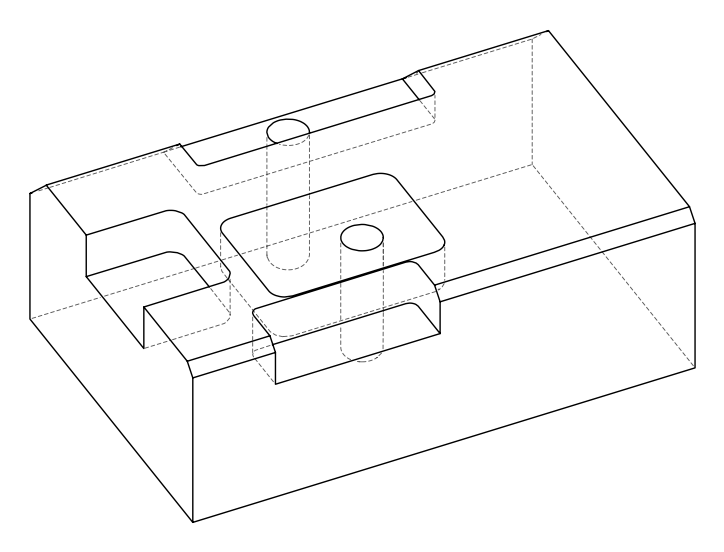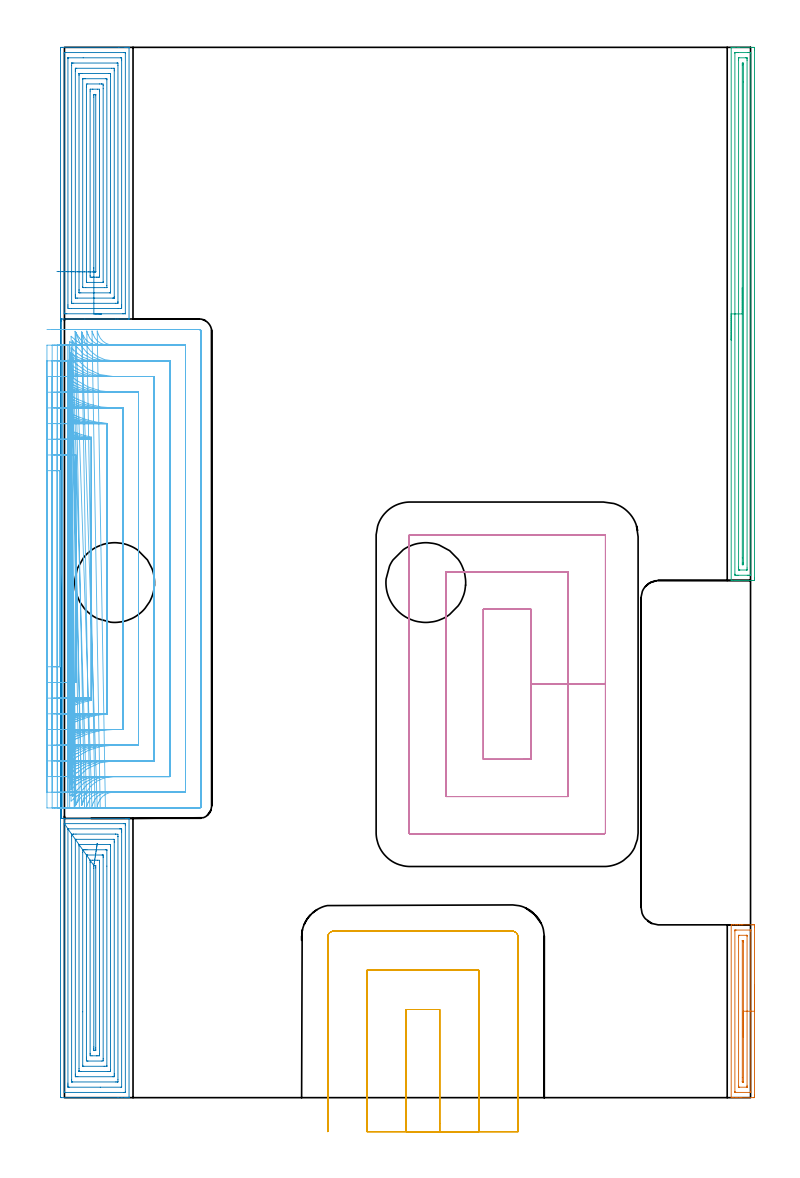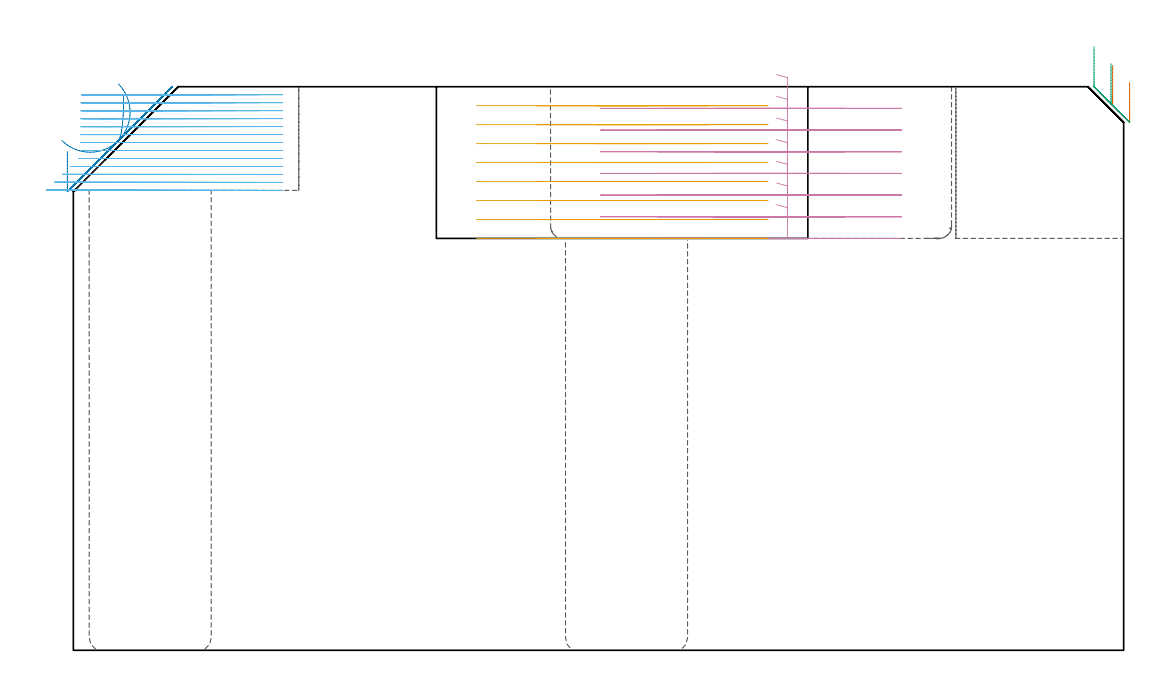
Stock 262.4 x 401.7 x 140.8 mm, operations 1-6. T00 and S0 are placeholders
(PLAN: 9 operations, 5 tool changes, 174.9 min)
(1 AREA_MILL | FG_CHAMFER_SURFACE | UGT0205_001 | 2.28 min | 2831 mm3)
(2 AREA_MILL_1 | FG_CHAMFER_SURFACE_1 | UGT0205_001 | 19.36 min | 111326 mm3)
(3 AREA_MILL_2 | FG_CHAMFER_SURFACE_2 | UGT0205_001 | 6.69 min | 8292 mm3)
(4 MILL_RECTANGULAR_POCKET | POCKET_RECTANGULAR_STRAIGHT | NXT0201_007 | Follow Part, ap 6.25, ae 75% | 12.48 min | 522849 mm3)
(5 MILL_SLOT | SLOT_PARTIAL_RECTANGULAR | UGT0201_094 | Follow Part, ap 5, ae 75% | 11.01 min | 256787 mm3)
(6 MILL_SLOT_1 | SLOT_PARTIAL_RECTANGULAR_1 | NXT0201_009 | Follow Part, ap 2, ae 75% | 77.07 min | 239271 mm3)
(7 MILL_SLOT_2 | SLOT_PARTIAL_RECTANGULAR_2 | NXT0201_011 | Follow Part, ap 3, ae 75% | 36.15 min | 208003 mm3)
(8 MILL_THROUGH_HOLE_FROM_SOLID_MATERIAL | STEP1HOLE | NXT0201_007 | Circular | 5.14 min | 83582 mm3)
(9 MILL_THROUGH_HOLE_FROM_SOLID_MATERIAL_1 | STEP1HOLE_1 | NXT0201_007 | Circular | 4.68 min | 74841 mm3)
(TOOL UGT0205_001 | Chamfer Mill 20 x 3 x 45 deg. | D20 FL50 Z2)
(TOOL NXT0201_007 | ENDMILL 25mm [R216.25-25050GCK54P 1620] | D25 R3 FL54 Z5)
(TOOL UGT0201_094 | End mill 20 mm | D20 FL38 Z4)
(TOOL NXT0201_009 | ENDMILL 8mm [2P460-0800-NA 1630] | D8 FL26 Z6)
(TOOL NXT0201_011 | ENDMILL 12mm [2P460-1200-NA 1630] | D12 FL38 Z6)
(OP 1 AREA_MILL)
G17 G21 G94 G90
T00 M6
G54
G17 G0 G90 X263.9 Y43.05 S1061 M3
G43 Z150.8 H0
Z141.9
G94 G1 Y43.012 Z141.028 F250.
Y42.898 Z140.164
Y42.709 Z139.312
Y42.447 Z138.48
Y42.113 Z137.674
Y41.71 Z136.9
Y41.242 Z136.164
Y40.71 Z135.472
Y40.121 Z134.829
Y39.478 Z134.24
Y38.786 Z133.709
Y38.05 Z133.24
Y37.276 Z132.837
Y36.47 Z132.503
Y35.638 Z132.241
Y34.786 Z132.052
Y33.922 Z131.938
Y33.05 Z131.9
Y0.98
X263.899 Y0.569 Z131.901
X263.894 Y0.096 Z131.903
X263.891 Y0.008 Z131.905
X263.424 Y0. Z132.372
X259.008 Z136.786
X258.372 Z137.425
X258.125 Z137.672
X257.489 Z138.308
X257.242 Z138.554
X256.748 Z139.051
X255.97 Z139.829
X255.476 Z140.323
X255.265 Y0.001 Z140.534
X255.006 Y0.01 Z140.793
X255. Y0.124 Z140.8
Y65.975
X255.006 Y66.09 Z140.792
X255.266 Y66.1 Z140.533
X255.97 Z139.829
X256.748 Z139.051
X257.242 Z138.554
X257.489 Z138.308
X258.125 Z137.672
X258.372 Z137.425
X259.008 Z136.786
X259.447 Z136.347
X263.106 Z132.69
X263.424 Y66.097 Z132.372
X263.891 Y66.092 Z131.906
X263.894 Y66.004 Z131.903
X263.899 Y65.531 Z131.901
X263.9 Y65.051 Z131.9
Y33.05
X262.486 Z133.314
Y2.349
X262.484 Y2.141 Z133.316
X262.481 Y2.037 Z133.319
X262.48 Y2.019 Z133.32
X262.449 Y2.01 Z133.351
X262.351 Y2.006 Z133.449
X262.004 Y2.001 Z133.796
X256.705 Z139.095
X256.517 Y2.005 Z139.283
X256.44 Y2.01 Z139.36
X256.421 Y2.019 Z139.379
X256.418 Y2.052 Z139.382
X256.416 Y2.132 Z139.384
X256.414 Y2.293 Z139.386
Y2.349
Y63.751
X256.416 Y63.959 Z139.384
X256.419 Y64.063 Z139.381
X256.42 Y64.081 Z139.38
X256.451 Y64.09 Z139.349
X256.549 Y64.094 Z139.251
X256.896 Y64.099 Z138.904
X262.195 Z133.605
X262.383 Y64.095 Z133.417
X262.46 Y64.09 Z133.34
X262.479 Y64.081 Z133.321
X262.482 Y64.048 Z133.318
X262.484 Y63.968 Z133.316
X262.486 Y63.807 Z133.314
Y63.751
Y33.05
X261.072 Z134.728
X261.071 Y4.72 Z134.729
X261.07 Y4.129 Z134.73
X261.068 Y4.054 Z134.732
X261.065 Y4.02 Z134.735
X261.063 Y4.01 Z134.737
X261.03 Y4.007 Z134.77
X260.902 Y4.001 Z134.898
X258.125 Y4. Z137.675
X257.997 Y4.002 Z137.803
X257.912 Y4.005 Z137.888
X257.846 Y4.01 Z137.954
X257.835 Y4.019 Z137.965
X257.833 Y4.03 Z137.967
X257.831 Y4.129 Z137.969
X257.829 Y4.428 Z137.971
Y61.38
X257.83 Y61.971 Z137.97
X257.832 Y62.045 Z137.968
X257.835 Y62.08 Z137.965
X257.837 Y62.09 Z137.963
X257.87 Y62.093 Z137.93
X257.998 Y62.099 Z137.802
X260.775 Y62.1 Z135.025
X260.903 Y62.098 Z134.897
X260.988 Y62.095 Z134.812
X261.054 Y62.09 Z134.746
X261.065 Y62.081 Z134.735
X261.067 Y62.07 Z134.733
X261.069 Y61.971 Z134.731
X261.071 Y61.672 Z134.729
X261.072 Y33.05 Z134.728
X259.657 Z136.143
Y6.145
X259.656 Y6.075 Z136.144
X259.653 Y6.02 Z136.147
X259.651 Y6.01 Z136.149
X259.646 Y6.006 Z136.154
X259.625 Y6.003 Z136.175
X259.45 Y6.001 Z136.35
X259.275 Y6.003 Z136.525
X259.254 Y6.006 Z136.546
X259.249 Y6.01 Z136.551
X259.247 Y6.02 Z136.553
X259.244 Y6.075 Z136.556
X259.243 Y7.688 Z136.557
Y59.955
X259.244 Y60.025 Z136.556
X259.247 Y60.08 Z136.553
X259.249 Y60.09 Z136.551
X259.254 Y60.094 Z136.546
X259.275 Y60.097 Z136.525
X259.45 Y60.099 Z136.35
X259.625 Y60.097 Z136.175
X259.646 Y60.094 Z136.154
X259.65 Y60.09 Z136.15
X259.653 Y60.08 Z136.147
X259.656 Y60.025 Z136.144
X259.657 Y59.955 Z136.143
Y59.537
Y33.05
Y32.178 Z136.181
Y31.314 Z136.295
Y30.462 Z136.483
Y29.63 Z136.746
Y28.824 Z137.08
Y28.05 Z137.482
Y27.314 Z137.951
Y26.622 Z138.482
Y25.979 Z139.072
Y25.39 Z139.715
Y24.858 Z140.407
Y24.39 Z141.143
Y23.987 Z141.917
Y23.653 Z142.723
Y23.391 Z143.555
Y23.202 Z144.406
Y23.088 Z145.271
Y23.05 Z146.143
G0 Z150.8
M5
M2
(OP 2 AREA_MILL_1)
G17 G21 G94 G90
T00 M6
G54
G17 G0 G90 X-1.5 Y190.85 S1061 M3
G43 Z150.8 H0
Z124.6
G94 G1 Y190.888 Z123.728 F250.
Y191.002 Z122.864
Y191.191 Z122.012
Y191.453 Z121.18
Y191.787 Z120.374
Y192.19 Z119.6
Y192.658 Z118.864
Y193.19 Z118.172
Y193.779 Z117.529
Y194.422 Z116.94
Y195.114 Z116.409
Y195.85 Z115.94
Y196.624 Z115.537
Y197.43 Z115.203
Y198.262 Z114.941
Y199.114 Z114.752
Y199.978 Z114.638
Y200.85 Z114.6
Y400.787
X-1.499 Y401.075 Z114.601
X-1.494 Y401.675 Z114.604
X-1.492 Y401.693 Z114.606
X-0.894 Y401.7 Z115.203
X20.793 Z136.889
X23.202 Z139.297
X23.913 Z140.013
X24.217 Z140.317
X24.637 Y401.698 Z140.728
X24.661 Y401.697 Z140.752
X24.697 Y401.69 Z140.788
X24.7 Y401.522 Z140.8
Y297.834
X24.694 Y297.809 Z140.791
X24.69 Y297.805 Z140.786
X24.608 Y297.8 Z140.707
X20.457 Z136.556
X19.632 Z135.725
X7.79 Z123.886
X-0.894 Z115.201
X-1.135 Z114.965
X-1.2 Z114.9
Y297.669
X-1.199 Y297.387 Z114.898
X-1.19 Y297.14 Z114.889
X-1.191 Y297.018
X-1.2 Y296.94 Z114.9
Y107.728
Y107.662 Z114.891
X-1.199 Y107.661
X-1.198 Y107.591 Z114.893
X-1.191 Y107.522 Z114.89
X-1.193 Y107.518 Z114.892
X-1.2 Y107.504 Z114.9
X-1.199 Y107.495 Z114.892
X-1.196 Y107.492 Z114.889
Y107.467 Z114.89
X-1.199 Y107.463 Z114.893
X-1.2 Y107.457 Z114.9
X-1.192 Y107.442 Z114.891
X-1.198 Y107.413 Z114.897
Y107.357
X-1.2 Y107.245 Z114.9
Y106.995
Y106.8
X23.591 Z139.687
X24.094 Z140.189
X24.359 Y106.799 Z140.454
X24.612 Y106.794 Z140.706
X24.696 Y106.79 Z140.79
X24.7 Y106.548 Z140.8
Y0.178
X24.697 Y0.01 Z140.788
X24.639 Y0.007 Z140.731
X24.217 Y0. Z140.317
X23.914 Z140.013
X23.202 Z139.297
X21.954 Z138.051
X20.525 Z136.62
X-1.163 Z114.934
X-1.492 Y0.01 Z114.606
X-1.499 Y0.337 Z114.599
Y0.355
X-1.5 Y200.85 Z114.6
X-1.2 Y180.291 Z114.9
Y107.728
Y107.662 Z114.891
X-1.199 Y107.661
X-1.198 Y107.591 Z114.893
X-1.195 Y107.579 Z114.894
X-1.191 Y107.527 Z114.89
Y107.522
X-1.193 Y107.518 Z114.892
X-1.2 Y107.504 Z114.9
X-1.199 Y107.495 Z114.892
X-1.196 Y107.492 Z114.889
X-1.195 Y107.487 Z114.891
Y107.47
X-1.196 Y107.468
Y107.467 Z114.89
X-1.199 Y107.463 Z114.893
X-1.2 Y107.457 Z114.9
X-1.194 Y107.446 Z114.893
X-1.192 Y107.442 Z114.891
X-1.198 Y107.413 Z114.897
X-1.2 Y107.245 Z114.9
Y106.8
X-0.032 Z116.066
X-0.002 Y104.799 Z116.098
X22.717 Z138.817
X23.202 Y104.792 Z139.302
X23.265 Y104.79 Z139.365
X23.279 Y104.564 Z139.379
X23.284 Y104.397 Z139.384
X23.285 Y104.313 Z139.385
Y2.329
X23.284 Y2.245 Z139.384
X23.279 Y2.078 Z139.379
X23.273 Y2.009 Z139.373
X23.253 Y2.007 Z139.353
X23.202 Y2.004 Z139.302
X22.721 Y2. Z138.821
X0.41 Z116.51
X-0.002 Y2.004 Z116.098
X-0.06 Y2.007 Z116.04
X-0.072 Y2.009 Z116.028
X-0.079 Y2.051 Z116.021
X-0.082 Y2.161 Z116.018
X-0.085 Y2.329 Z116.015
X-0.086 Y104.481 Z116.014
X-0.084 Y104.649 Z116.016
X-0.081 Y104.76 Z116.019
X-0.078 Y104.793 Z116.022
X-0.077 Y104.795 Z116.023
X-0.063 Y104.798 Z116.037
X-0.002 Y104.799 Z116.098
X1.334 Y102.787 Z117.434
X1.345 Y102.79 Z117.445
X1.417 Y102.797 Z117.517
X1.509 Y102.799 Z117.609
X21.143 Y102.8 Z137.243
X21.417 Y102.797 Z137.517
X21.691 Y102.793 Z137.791
X21.865 Y102.788 Z137.965
X21.867 Y102.677 Z137.967
X21.869 Y102.525 Z137.969
X21.871 Y102.07 Z137.971
Y101.631
Y4.201
X21.869 Y4.087 Z137.969
X21.867 Y4.031 Z137.967
X21.865 Y4.011 Z137.965
X21.817 Y4.008 Z137.917
X21.616 Y4.001 Z137.716
X13.697 Y4. Z129.797
X1.783 Y4.001 Z117.883
X1.583 Y4.002 Z117.683
X1.449 Y4.006 Z117.549
X1.347 Y4.01 Z117.447
X1.335 Y4.051 Z117.435
X1.333 Y4.201 Z117.433
X1.33 Y4.655 Z117.43
X1.329 Y5.094 Z117.429
X1.328 Y5.55 Z117.428
X1.329 Y102.525 Z117.429
X1.33 Y102.753 Z117.43
X1.332 Y102.78 Z117.432
X1.334 Y102.787 Z117.434
X2.75 Y100.738 Z118.85
X3.508 Y100.797 Z119.608
X3.568 Y100.799 Z119.668
X4.398 Y100.8 Z120.498
X19.571 Y100.799 Z135.671
X19.632 Y100.795 Z135.732
X20.45 Y100.738 Z136.55
X20.457 Y99.912 Z136.557
Y99.844
Y6.882
X20.453 Y6.06 Z136.553
X20.45 Y6.011 Z136.55
X20.402 Y6.007 Z136.502
X20.293 Y6.003 Z136.393
X20.072 Y6.001 Z136.172
X19.632 Y6. Z135.732
X3.122 Y6.001 Z119.222
X2.906 Y6.002 Z119.006
X2.797 Y6.006 Z118.897
X2.75 Y6.01 Z118.85
X2.748 Y6.049 Z118.848
X2.743 Y6.815 Z118.843
Y6.882
Y99.844
X2.747 Y100.665 Z118.847
X2.75 Y100.738 Z118.85
X4.165 Y98.79 Z120.265
X4.182 Y98.792 Z120.282
X4.275 Y98.796 Z120.375
X4.46 Y98.799 Z120.56
X4.61 Y98.8 Z120.71
X18.74 Y98.799 Z134.84
X18.892 Y98.797 Z134.992
X19.034 Y98.79 Z135.134
X19.037 Y98.748 Z135.137
X19.04 Y98.649 Z135.14
X19.043 Y98.056 Z135.143
Y97.752
Y9.26
X19.042 Y8.67 Z135.142
X19.04 Y8.369 Z135.14
X19.036 Y8.063 Z135.136
X19.027 Y8.009 Z135.127
X18.99 Y8.007 Z135.09
X18.907 Y8.003 Z135.007
X18.74 Y8.001 Z134.84
X18.516 Y8. Z134.616
X5.129 Z121.229
X4.46 Y8.002 Z120.56
X4.233 Y8.004 Z120.333
X4.173 Y8.01 Z120.273
X4.164 Y8.027 Z120.264
X4.161 Y8.075 Z120.261
X4.158 Y8.67 Z120.258
X4.157 Y8.974 Z120.257
Y98.359
X4.16 Y98.664 Z120.26
X4.163 Y98.75 Z120.263
X4.165 Y98.79 Z120.265
X5.578 Y96.787 Z121.678
X5.593 Y96.791 Z121.693
X5.639 Y96.796 Z121.739
X5.715 Y96.799 Z121.815
X17.317 Z133.417
X17.585 Y96.793 Z133.685
X17.614 Y96.79 Z133.714
X17.622 Y96.784 Z133.722
X17.624 Y96.766 Z133.724
X17.627 Y96.673 Z133.727
X17.629 Y96.487 Z133.729
Y96.268
Y10.677
X17.628 Y10.458 Z133.728
X17.624 Y10.12 Z133.724
X17.622 Y10.038 Z133.722
X17.614 Y10.01 Z133.714
X17.564 Y10.007 Z133.664
X17.41 Y10.002 Z133.51
X16.955 Y10. Z133.055
X16.519 Z132.619
X6.245 Z122.345
X5.808 Y10.002 Z121.908
X5.618 Y10.009 Z121.718
X5.578 Y10.012 Z121.678
X5.576 Y10.081 Z121.676
X5.573 Y10.237 Z121.673
X5.572 Y10.458 Z121.672
X5.571 Y11.133 Z121.671
Y96.268
X5.573 Y96.606 Z121.673
X5.578 Y96.787 Z121.678
X6.992 Y94.776 Z123.092
X7.138 Y94.79 Z123.238
X7.713 Y94.798 Z123.813
X8.03 Y94.799 Z124.13
X8.604 Y94.8 Z124.704
X15.744 Z131.844
X16.062 Y94.796 Z132.162
X16.168 Y94.793 Z132.268
X16.201 Y94.791 Z132.301
X16.208 Y94.734 Z132.308
X16.211 Y94.633 Z132.311
X16.214 Y94.481 Z132.314
X16.215 Y88.549 Z132.315
X16.214 Y12.245 Z132.314
X16.213 Y12.094 Z132.313
X16.211 Y12.043 Z132.311
X16.208 Y12.011 Z132.308
X16.184 Y12.009 Z132.284
X16.062 Y12.005 Z132.162
X15.414 Y12. Z131.514
X15.17 Z131.27
X7.382 Z123.482
X7.138 Y12.003 Z123.238
X7.056 Y12.006 Z123.156
X6.997 Y12.01 Z123.097
X6.992 Y12.093 Z123.092
X6.988 Y12.245 Z123.088
X6.986 Y12.397 Z123.086
X6.985 Y32.842 Z123.085
Y93.739
X6.987 Y94.481 Z123.087
X6.988 Y94.63 Z123.088
X6.992 Y94.776 Z123.092
X8.406 Y92.782 Z124.506
X8.495 Y92.79 Z124.595
X8.709 Y92.797 Z124.809
X8.816 Y92.8 Z124.916
X14.384 Y92.799 Z130.484
X14.598 Y92.795 Z130.698
X14.74 Y92.79 Z130.84
X14.795 Y92.781 Z130.895
X14.796 Y92.766 Z130.896
X14.798 Y92.693 Z130.898
X14.8 Y92.169 Z130.9
Y91.799
Y14.927
X14.797 Y14.406 Z130.897
X14.793 Y14.033 Z130.893
X14.309 Y14.001 Z130.409
X8.955 Z125.055
X8.923 Y14.002 Z125.023
X8.407 Y14.033 Z124.507
X8.402 Y14.555 Z124.502
X8.4 Y14.927 Z124.5
Y15.451
Y92.323
X8.402 Y92.693 Z124.502
X8.404 Y92.757 Z124.504
X8.406 Y92.782 Z124.506
X9.815 Y90.79 Z125.915
X9.925 Y90.795 Z126.025
X10.708 Y90.8 Z126.808
X10.813 Z126.913
X12.598 Y90.799 Z128.698
X13.385 Y90.79 Z129.485
X13.386 Y90.011 Z129.486
Y16.715
X13.385 Y16.01 Z129.485
X13.202 Y16.004 Z129.302
X12.492 Y16.001 Z128.592
X12.313 Y16. Z128.413
X10.528 Y16.001 Z126.628
X9.815 Y16.01 Z125.915
X9.814 Y16.715 Z125.914
Y16.716
Y90.011
X9.815 Y90.79 Z125.915
X11.246 Y88.79 Z127.346
X11.312 Y88.792 Z127.412
X11.6 Y88.795 Z127.7
X11.925 Y88.792 Z128.025
X11.965 Y88.781 Z128.065
X11.967 Y88.75 Z128.067
X11.971 Y88.224 Z128.071
X11.972 Y87.851 Z128.072
Y19.024
X11.97 Y18.502 Z128.07
X11.968 Y18.134 Z128.068
X11.965 Y18.015 Z128.065
X11.851 Y18.01 Z127.951
X11.6 Y18.003 Z127.7
X11.433 Y18.001 Z127.533
X11.299 Y18.003 Z127.399
X11.257 Y18.006 Z127.357
X11.239 Y18.009 Z127.339
X11.235 Y18.026 Z127.335
X11.233 Y18.13 Z127.333
X11.229 Y18.502 Z127.329
X11.228 Y18.875 Z127.328
Y19.396
Y87.702
X11.229 Y88.224 Z127.329
X11.232 Y88.592 Z127.332
X11.235 Y88.719 Z127.335
X11.246 Y88.79 Z127.346
X11.377 Y89.636 Z127.516
X11.506 Y90.464 Z127.759
X11.63 Y91.267 Z128.075
X11.75 Y92.041 Z128.461
X11.865 Y92.778 Z128.913
X11.973 Y93.473 Z129.428
X12.073 Y94.122 Z130.003
X12.166 Y94.718 Z130.633
X12.25 Y95.258 Z131.313
X12.324 Y95.738 Z132.038
X12.389 Y96.153 Z132.803
X12.443 Y96.5 Z133.601
X12.486 Y96.778 Z134.427
X12.517 Y96.983 Z135.274
X12.538 Y97.115 Z136.136
X12.547 Y97.172 Z137.007
X12.544 Y97.153 Z137.879
X12.529 Y97.06 Z138.746
G0 Z150.8
X11.246 Y299.8
Z141.488
G1 X11.835 Z140.845
X12.366 Z140.153
X12.835 Z139.417
X13.238 Z138.643
X13.572 Z137.837
X13.834 Z137.005
X14.023 Z136.153
X14.137 Z135.288
X14.175 Z134.417
X14.137 Z133.545
X14.023 Z132.68
X13.834 Z131.829
X13.572 Z130.997
X13.238 Z130.191
X12.835 Z129.417
X12.366 Z128.681
X11.835 Z127.989
X11.246 Z127.346
X0.891 Z116.991
X0.263 Y299.803 Z116.363
X-0.002 Y299.81 Z116.098
X-0.079 Y299.826 Z116.021
X-0.083 Y299.985 Z116.017
X-0.085 Y300.069 Z116.015
Y399.371
X-0.084 Y399.455 Z116.016
X-0.079 Y399.622 Z116.021
X-0.073 Y399.691 Z116.027
X-0.053 Y399.694 Z116.047
X-0.002 Y399.696 Z116.098
X0.479 Y399.7 Z116.579
X22.79 Z138.89
X23.202 Y399.696 Z139.302
X23.26 Y399.693 Z139.36
X23.272 Y399.691 Z139.372
X23.279 Y399.649 Z139.379
X23.282 Y399.539 Z139.382
X23.285 Y399.371 Z139.385
Y299.985
X23.284 Y299.901 Z139.384
X23.282 Y299.846 Z139.382
X23.279 Y299.809 Z139.379
X23.268 Y299.807 Z139.368
X23.202 Y299.804 Z139.302
X22.577 Y299.8 Z138.677
X22.31 Z138.41
X11.246 Z127.346
Y301.8
X2.732 Z118.832
X1.837 Y301.802 Z117.937
X1.783 Y301.807 Z117.883
X1.336 Y301.856 Z117.436
X1.331 Y302.309 Z117.431
X1.329 Y302.75 Z117.429
Y303.205
Y397.499
X1.331 Y397.613 Z117.431
X1.333 Y397.669 Z117.433
X1.335 Y397.689 Z117.435
X1.383 Y397.692 Z117.483
X1.584 Y397.699 Z117.684
X7.161 Y397.7 Z123.261
X21.417 Y397.699 Z137.517
X21.617 Y397.698 Z137.717
X21.751 Y397.694 Z137.851
X21.854 Y397.69 Z137.954
X21.865 Y397.673 Z137.965
X21.866 Y397.65 Z137.966
X21.869 Y397.499 Z137.969
X21.871 Y397.045 Z137.971
X21.872 Y396.606 Z137.972
X21.871 Y303.189 Z137.971
Y302.75
X21.869 Y302.298 Z137.969
X21.864 Y301.856 Z137.964
X21.469 Y301.805 Z137.569
X21.417 Y301.803 Z137.517
X20.581 Y301.8 Z136.681
X11.246 Z127.346
Y303.8
X3.412 Z119.512
X2.803 Y303.803 Z118.903
X2.768 Y303.806 Z118.868
X2.752 Y303.809 Z118.852
X2.75 Y303.822 Z118.85
X2.746 Y303.912 Z118.846
X2.744 Y304.098 Z118.844
X2.743 Y304.47 Z118.843
Y304.538
Y394.818
X2.748 Y395.639 Z118.848
X2.75 Y395.69 Z118.85
X2.797 Y395.693 Z118.897
X2.907 Y395.697 Z119.007
X3.127 Y395.699 Z119.227
X3.568 Y395.7 Z119.668
X20.078 Y395.699 Z136.178
X20.294 Y395.697 Z136.394
X20.403 Y395.693 Z136.503
X20.45 Y395.69 Z136.55
X20.457 Y394.818 Z136.557
Y304.538
X20.455 Y304.125 Z136.555
X20.453 Y303.918 Z136.553
X20.45 Y303.824 Z136.55
X20.36 Y303.809 Z136.46
X19.632 Y303.801 Z135.732
X19.476 Y303.8 Z135.576
X11.246 Z127.346
Y305.8
X4.984 Y305.801 Z121.084
X4.46 Y305.807 Z120.56
X4.286 Y305.81 Z120.386
X4.164 Y305.828 Z120.264
X4.161 Y306.022 Z120.261
X4.158 Y306.326 Z120.258
X4.157 Y306.629 Z120.257
Y307.219
Y392.44
X4.158 Y393.03 Z120.258
X4.16 Y393.331 Z120.26
X4.164 Y393.637 Z120.264
X4.173 Y393.691 Z120.273
X4.21 Y393.694 Z120.31
X4.293 Y393.697 Z120.393
X4.46 Y393.699 Z120.56
X4.684 Y393.7 Z120.784
X18.071 Z134.171
X18.74 Y393.698 Z134.84
X18.967 Y393.696 Z135.067
X19.027 Y393.69 Z135.127
X19.036 Y393.673 Z135.136
X19.039 Y393.625 Z135.139
X19.042 Y393.03 Z135.142
X19.043 Y392.726 Z135.143
Y306.326
X19.042 Y306.023 Z135.142
X19.04 Y305.921 Z135.14
X19.036 Y305.841 Z135.136
X19.03 Y305.81 Z135.13
X19.002 Y305.808 Z135.102
X18.74 Y305.803 Z134.84
X18.372 Y305.8 Z134.472
X11.246 Z127.346
Y307.8
X6.245 Y307.801 Z122.345
X5.662 Y307.804 Z121.762
X5.6 Y307.81 Z121.7
X5.578 Y307.822 Z121.678
X5.575 Y307.89 Z121.675
X5.573 Y308.113 Z121.673
X5.571 Y308.788 Z121.671
Y309.007
Y391.023
X5.572 Y391.242 Z121.672
X5.576 Y391.58 Z121.676
X5.578 Y391.662 Z121.678
X5.586 Y391.69 Z121.686
X5.636 Y391.693 Z121.736
X5.79 Y391.698 Z121.89
X6.245 Y391.7 Z122.345
X6.681 Z122.781
X16.955 Y391.699 Z133.055
X17.393 Y391.698 Z133.493
X17.582 Y391.691 Z133.682
X17.622 Y391.688 Z133.722
X17.624 Y391.619 Z133.724
X17.627 Y391.463 Z133.727
X17.628 Y391.242 Z133.728
X17.629 Y390.567 Z133.729
Y308.113
X17.628 Y307.945 Z133.728
X17.625 Y307.861 Z133.725
X17.622 Y307.821 Z133.722
X17.618 Y307.81 Z133.718
X17.58 Y307.808 Z133.68
X17.266 Y307.801 Z133.366
X11.246 Y307.8 Z127.346
Y309.8
X8.131 Z124.231
X7.238 Y309.801 Z123.338
X7.138 Y309.804 Z123.238
X7.037 Y309.81 Z123.137
X6.992 Y309.818 Z123.092
X6.989 Y309.851 Z123.089
X6.987 Y309.901 Z123.087
X6.986 Y310.053 Z123.086
Y389.455
X6.987 Y389.606 Z123.087
X6.989 Y389.657 Z123.089
X6.992 Y389.689 Z123.092
X7.016 Y389.691 Z123.116
X7.138 Y389.695 Z123.238
X7.785 Y389.7 Z123.885
X8.03 Z124.13
X15.818 Z131.918
X16.062 Y389.697 Z132.162
X16.144 Y389.694 Z132.244
X16.203 Y389.69 Z132.303
X16.208 Y389.607 Z132.308
X16.212 Y389.455 Z132.312
X16.214 Y389.303 Z132.314
X16.215 Y310.642 Z132.315
X16.212 Y309.901 Z132.312
X16.21 Y309.826 Z132.31
X16.208 Y309.814 Z132.308
X16.195 Y309.809 Z132.295
X16.161 Y309.802 Z132.261
X16.062 Y309.801 Z132.162
X15.271 Y309.8 Z131.371
X11.246 Z127.346
Y311.8
X8.812 Z124.912
X8.522 Y311.801 Z124.622
X8.449 Y311.804 Z124.549
X8.414 Y311.809 Z124.514
X8.406 Y311.813 Z124.506
X8.404 Y311.822 Z124.504
X8.402 Y311.893 Z124.502
X8.4 Y312.212 Z124.5
Y312.583
Y386.403
Y386.773
X8.403 Y387.294 Z124.503
X8.407 Y387.667 Z124.507
X8.891 Y387.699 Z124.991
X13.352 Y387.7 Z129.452
X14.245 Y387.699 Z130.345
X14.277 Y387.698 Z130.377
X14.793 Y387.667 Z130.893
X14.798 Y387.146 Z130.898
X14.8 Y385.879 Z130.9
Y312.059
X14.799 Y311.884 Z130.899
X14.796 Y311.822 Z130.896
X14.793 Y311.811 Z130.893
X14.789 Y311.807 Z130.889
X14.766 Y311.803 Z130.866
X14.668 Y311.801 Z130.768
X11.246 Y311.8 Z127.346
X11.248 Y313.8 Z127.348
X10.708 Y313.801 Z126.808
X10.383 Y313.802 Z126.483
X9.815 Y313.81 Z125.915
X9.814 Y314.37 Z125.914
Y384.985
X9.815 Y385.69 Z125.915
X9.998 Y385.696 Z126.098
X10.708 Y385.699 Z126.808
X10.887 Y385.7 Z126.987
X12.673 Y385.699 Z128.773
X13.385 Y385.69 Z129.485
X13.386 Y384.985 Z129.486
Y314.37
X13.385 Y313.81 Z129.485
X13.059 Y313.803 Z129.159
X12.492 Y313.801 Z128.592
X12.169 Y313.8 Z128.269
X11.248 Z127.348
X11.267 Y315.81 Z127.367
X11.249 Z127.349
X11.235 Y316.158 Z127.335
X11.231 Y316.528 Z127.331
X11.228 Y317.052 Z127.328
Y317.425
Y382.676
X11.229 Y383.198 Z127.329
X11.232 Y383.566 Z127.332
X11.235 Y383.685 Z127.335
X11.349 Y383.69 Z127.449
X11.6 Y383.697 Z127.7
X11.767 Y383.699 Z127.867
X11.901 Y383.698 Z128.001
X11.943 Y383.694 Z128.043
X11.961 Y383.691 Z128.061
X11.965 Y383.674 Z128.065
X11.968 Y383.57 Z128.068
X11.971 Y383.198 Z128.071
X11.972 Y315.972 Z128.072
X11.971 Y315.879 Z128.071
X11.968 Y315.833 Z128.068
X11.966 Y315.816 Z128.066
X11.951 Y315.807 Z128.051
X11.6 Z127.7
X11.267 Y315.81 Z127.367
X10.624 Y315.816 Z126.778
X9.932 Y315.822 Z126.247
X9.196 Y315.829 Z125.778
X8.422 Y315.837 Z125.375
X7.617 Y315.844 Z125.042
X6.785 Y315.852 Z124.779
X5.933 Y315.86 Z124.59
X5.068 Y315.869 Z124.477
X4.196 Y315.877 Z124.439
X3.325 Y315.885 Z124.477
X2.46 Y315.893 Z124.59
X1.608 Y315.901 Z124.779
X0.776 Y315.909 Z125.042
X-0.03 Y315.917 Z125.376
X-0.803 Y315.924 Z125.778
X-1.539 Y315.931 Z126.247
X-2.231 Y315.938 Z126.778
X-2.874 Y315.944 Z127.368
G0 Z150.8
M5
M2
(OP 3 AREA_MILL_2)
G17 G21 G94 G90
T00 M6
G54
G17 G0 G90 X255. Y289.75 S1061 M3
G43 Z150.8 H0
G94 G1 Y289.788 Z149.928 F250.
Y289.902 Z149.064
Y290.091 Z148.212
Y290.353 Z147.38
Y290.687 Z146.574
Y291.09 Z145.8
Y291.558 Z145.064
Y292.09 Z144.372
Y292.679 Z143.729
Y293.322 Z143.14
Y294.014 Z142.608
Y294.75 Z142.14
Y295.524 Z141.737
Y296.33 Z141.403
Y297.162 Z141.141
Y298.013 Z140.952
Y298.878 Z140.838
Y299.75 Z140.8
Y401.535
X255.003 Y401.691 Z140.788
X255.012 Y401.693 Z140.779
X255.351 Y401.7 Z140.448
X255.707 Z140.092
X256.359 Z139.436
X257.568 Z138.229
X258.125 Z137.669
X263.146 Z132.652
X263.424 Y401.697 Z132.373
X263.892 Y401.691 Z131.906
X263.895 Y401.565 Z131.903
X263.899 Y401.089 Z131.901
X263.9 Y400.608 Z131.9
Y198.823
X263.899 Y198.411 Z131.901
X263.895 Y197.935 Z131.903
X263.892 Y197.809 Z131.906
X263.424 Y197.8 Z132.373
X258.125 Z137.669
X257.568 Z138.229
X257.242 Z138.554
X256.684 Z139.112
X256.359 Z139.436
X255.351 Z140.449
X255.012 Y197.807 Z140.779
X255.003 Y197.809 Z140.788
X255. Y197.965 Z140.8
Y299.75
X256.414 Z139.386
X256.415 Y399.512 Z139.385
X256.416 Y399.617 Z139.384
X256.419 Y399.668 Z139.381
X256.42 Y399.686 Z139.38
X256.458 Y399.69 Z139.342
X256.852 Y399.698 Z138.948
X257.242 Y399.699 Z138.558
X257.733 Y399.7 Z138.067
X261.266 Z134.534
X261.658 Y399.699 Z134.142
X262.151 Y399.698 Z133.649
X262.374 Y399.69 Z133.426
X262.479 Y399.685 Z133.321
X262.485 Y399.36 Z133.315
Y399.303
Y199.988
X262.484 Y199.883 Z133.316
X262.481 Y199.832 Z133.319
X262.48 Y199.814 Z133.32
X262.442 Y199.81 Z133.358
X262.048 Y199.802 Z133.752
X261.658 Y199.801 Z134.142
X261.167 Y199.8 Z134.633
X257.634 Z138.166
X257.242 Z138.558
X256.749 Y199.802 Z139.051
X256.526 Y199.81 Z139.274
X256.421 Y199.814 Z139.379
X256.415 Y200.14 Z139.385
Y200.197
X256.414 Y299.75 Z139.386
X257.828 Z137.972
X257.829 Y396.924 Z137.971
X257.833 Y397.517 Z137.967
X257.835 Y397.665 Z137.965
X257.842 Y397.69 Z137.958
X257.885 Y397.695 Z137.915
X257.946 Y397.699 Z137.854
X260.595 Y397.7 Z135.205
X260.775 Y397.698 Z135.025
X260.955 Y397.693 Z134.845
X261.065 Y397.688 Z134.735
X261.068 Y397.617 Z134.732
X261.07 Y397.517 Z134.73
X261.071 Y397.218 Z134.729
Y396.625
Y202.576
X261.067 Y201.982 Z134.733
X261.065 Y201.835 Z134.735
X261.058 Y201.81 Z134.742
X261.015 Y201.805 Z134.785
X260.954 Y201.801 Z134.846
X258.305 Y201.8 Z137.495
X258.125 Y201.802 Z137.675
X257.945 Y201.807 Z137.855
X257.835 Y201.812 Z137.965
X257.832 Y201.883 Z137.968
X257.83 Y201.982 Z137.97
X257.829 Y202.282 Z137.971
X257.828 Y202.875 Z137.972
Y299.75
X259.243 Z136.557
Y394.839
X259.244 Y395.076 Z136.556
X259.247 Y395.49 Z136.553
X259.252 Y395.69 Z136.548
X259.45 Y395.691 Z136.35
X259.648 Y395.69 Z136.152
X259.652 Y395.495 Z136.148
X259.656 Y395.077 Z136.144
X259.657 Y388.497 Z136.143
Y204.661
X259.656 Y204.242 Z136.144
X259.654 Y204.009 Z136.146
X259.648 Y203.81 Z136.152
X259.45 Y203.809 Z136.35
X259.252 Y203.81 Z136.548
X259.248 Y204.005 Z136.552
X259.244 Y204.423 Z136.556
X259.243 Y206.447 Z136.557
Y299.75
Y300.622 Z136.595
Y301.486 Z136.709
Y302.338 Z136.898
Y303.17 Z137.16
Y303.976 Z137.494
Y304.75 Z137.897
Y305.486 Z138.366
Y306.178 Z138.897
Y306.821 Z139.486
Y307.41 Z140.129
Y307.942 Z140.822
Y308.41 Z141.557
Y308.813 Z142.331
Y309.147 Z143.137
Y309.409 Z143.969
Y309.598 Z144.821
Y309.712 Z145.686
Y309.75 Z146.557
G0 Z150.8
M5
M2
(OP 4 MILL_RECTANGULAR_POCKET)
G17 G21 G94 G90
T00 M6
G54
G17 G0 G90 X175.698 Y129.4 S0 M3
G43 Z150.8 H1
Z143.8
G94 G1 X178.4 Z143.076 F250.
Y158.1 Z135.386
Y186.8 F500.
X160.2
Y129.4
X178.4
Y158.1
X192.65
Y201.05
X145.95
Y115.15
X192.65
Y158.1
X206.9
Y214.8
G3 X206.4 Y215.3 R0.5
G1 X132.2
G3 X131.7 Y214.8 R0.5
G1 Y101.4
G3 X132.2 Y100.9 R0.5
G1 X206.4
G3 X206.9 Y101.4 R0.5
G1 Y158.1
Y159.1
G0 X175.698 Y129.4 Z138.386
G1 X178.4 Z137.662 F250.
Y158.1 Z129.971
Y186.8 F500.
X160.2
Y129.4
X178.4
Y158.1
X192.65
Y201.05
X145.95
Y115.15
X192.65
Y158.1
X206.9
Y214.8
G3 X206.4 Y215.3 R0.5
G1 X132.2
G3 X131.7 Y214.8 R0.5
G1 Y101.4
G3 X132.2 Y100.9 R0.5
G1 X206.4
G3 X206.9 Y101.4 R0.5
G1 Y158.1
Y159.1
G0 X175.698 Y129.4 Z132.971
G1 X178.4 Z132.247 F250.
Y158.1 Z124.557
Y186.8 F500.
X160.2
Y129.4
X178.4
Y158.1
X192.65
Y201.05
X145.95
Y115.15
X192.65
Y158.1
X206.9
Y214.8
G3 X206.4 Y215.3 R0.5
G1 X132.2
G3 X131.7 Y214.8 R0.5
G1 Y101.4
G3 X132.2 Y100.9 R0.5
G1 X206.4
G3 X206.9 Y101.4 R0.5
G1 Y158.1
Y159.1
G0 X175.698 Y129.4 Z127.557
G1 X178.4 Z126.833 F250.
Y158.1 Z119.143
Y186.8 F500.
X160.2
Y129.4
X178.4
Y158.1
X192.65
Y201.05
X145.95
Y115.15
X192.65
Y158.1
X206.9
Y214.8
G3 X206.4 Y215.3 R0.5
G1 X132.2
G3 X131.7 Y214.8 R0.5
G1 Y101.4
G3 X132.2 Y100.9 R0.5
G1 X206.4
G3 X206.9 Y101.4 R0.5
G1 Y158.1
Y159.1
G0 X175.698 Y129.4 Z122.143
G1 X178.4 Z121.419 F250.
Y158.1 Z113.729
Y186.8 F500.
X160.2
Y129.4
X178.4
Y158.1
X192.65
Y201.05
X145.95
Y115.15
X192.65
Y158.1
X206.9
Y214.8
G3 X206.4 Y215.3 R0.5
G1 X132.2
G3 X131.7 Y214.8 R0.5
G1 Y101.4
G3 X132.2 Y100.9 R0.5
G1 X206.4
G3 X206.9 Y101.4 R0.5
G1 Y158.1
Y159.1
G0 X175.698 Y129.4 Z116.729
G1 X178.4 Z116.004 F250.
Y158.1 Z108.314
Y186.8 F500.
X160.2
Y129.4
X178.4
Y158.1
X192.65
Y201.05
X145.95
Y115.15
X192.65
Y158.1
X206.9
Y214.8
G3 X206.4 Y215.3 R0.5
G1 X132.2
G3 X131.7 Y214.8 R0.5
G1 Y101.4
G3 X132.2 Y100.9 R0.5
G1 X206.4
G3 X206.9 Y101.4 R0.5
G1 Y158.1
Y159.1
G0 X175.698 Y129.4 Z111.314
G1 X178.4 Z110.59 F250.
Y158.1 Z102.9
Y186.8 F500.
X160.2
Y129.4
X178.4
Y158.1
X192.65
Y201.05
X145.95
Y115.15
X192.65
Y158.1
X206.9
Y214.8
G3 X206.4 Y215.3 R0.5
G1 X132.2
G3 X131.7 Y214.8 R0.5
G1 Y101.4
G3 X132.2 Y100.9 R0.5
G1 X206.4
G3 X206.9 Y101.4 R0.5
G1 Y158.1
Y159.1
G0 Z150.8
M5
M2
(OP 5 MILL_SLOT)
G17 G21 G94 G90
T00 M6
G54
G17 G0 G90 X143.5 Y-13. S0 M3
G43 Z150.8 H0
Z136.062
G94 G1 Y-10. F250.
Y33.7 F500.
X130.7
Y-10.
Y-13. F250.
X158.5
Y-10.
Y48.7 F500.
X115.7
Y-10.
Y-13. F250.
X173.5
Y-10.
Y61.4 F500.
G3 X171.2 Y63.7 R2.3
G1 X103.
G3 X100.7 Y61.4 R2.3
G1 Y-10.
Y-13. F250.
G0 X143.5 Z131.325
G1 Y-10.
Y33.7 F500.
X130.7
Y-10.
Y-13. F250.
X158.5
Y-10.
Y48.7 F500.
X115.7
Y-10.
Y-13. F250.
X173.5
Y-10.
Y61.4 F500.
G3 X171.2 Y63.7 R2.3
G1 X103.
G3 X100.7 Y61.4 R2.3
G1 Y-10.
Y-13. F250.
G0 X143.5 Z126.587
G1 Y-10.
Y33.7 F500.
X130.7
Y-10.
Y-13. F250.
X158.5
Y-10.
Y48.7 F500.
X115.7
Y-10.
Y-13. F250.
X173.5
Y-10.
Y61.4 F500.
G3 X171.2 Y63.7 R2.3
G1 X103.
G3 X100.7 Y61.4 R2.3
G1 Y-10.
Y-13. F250.
G0 X143.5 Z121.85
G1 Y-10.
Y33.7 F500.
X130.7
Y-10.
Y-13. F250.
X158.5
Y-10.
Y48.7 F500.
X115.7
Y-10.
Y-13. F250.
X173.5
Y-10.
Y61.4 F500.
G3 X171.2 Y63.7 R2.3
G1 X103.
G3 X100.7 Y61.4 R2.3
G1 Y-10.
Y-13. F250.
G0 X143.5 Z117.112
G1 Y-10.
Y33.7 F500.
X130.7
Y-10.
Y-13. F250.
X158.5
Y-10.
Y48.7 F500.
X115.7
Y-10.
Y-13. F250.
X173.5
Y-10.
Y61.4 F500.
G3 X171.2 Y63.7 R2.3
G1 X103.
G3 X100.7 Y61.4 R2.3
G1 Y-10.
Y-13. F250.
G0 X143.5 Z112.375
G1 Y-10.
Y33.7 F500.
X130.7
Y-10.
Y-13. F250.
X158.5
Y-10.
Y48.7 F500.
X115.7
Y-10.
Y-13. F250.
X173.5
Y-10.
Y61.4 F500.
G3 X171.2 Y63.7 R2.3
G1 X103.
G3 X100.7 Y61.4 R2.3
G1 Y-10.
Y-13. F250.
G0 X143.5 Z107.637
G1 Y-10.
Y33.7 F500.
X130.7
Y-10.
Y-13. F250.
X158.5
Y-10.
Y48.7 F500.
X115.7
Y-10.
Y-13. F250.
X173.5
Y-10.
Y61.4 F500.
G3 X171.2 Y63.7 R2.3
G1 X103.
G3 X100.7 Y61.4 R2.3
G1 Y-10.
Y-13. F250.
G0 X143.5 Z102.9
G1 Y-10.
Y33.7 F500.
X130.7
Y-10.
Y-13. F250.
X158.5
Y-10.
Y48.7 F500.
X115.7
Y-10.
Y-13. F250.
X173.5
Y-10.
Y61.4 F500.
G3 X171.2 Y63.7 R2.3
G1 X103.
G3 X100.7 Y61.4 R2.3
G1 Y-10.
Y-13. F250.
G0 Z150.8
M5
M2
(OP 6 MILL_SLOT_1)
G17 G21 G94 G90
T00 M6
G54
G17 G0 G90 X1.968 Y149.455 S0 M3
G43 Z150.8 H1
Z138.808
G94 G1 X4.8 Y150.446 F250.
G2 X10.3 Y151.959 R42. F500.
G1 Y252.645
G2 X4.8 Y254.161 R42.
G1 X1.969 Y255.153 F250.
X2.031 Y142.868 F500.
X4.8 Y144.023 F250.
G2 X16.3 Y146.722 R36. F500.
G1 Y257.879
G2 X4.8 Y260.585 R36.
G1 X2.032 Y261.742 F250.
X2.14 Y136.018 F500.
X4.8 Y137.404 F250.
G2 X18.664 Y140.8 R30. F500.
G1 X22.3
Y263.8
X18.683
G2 X4.8 Y267.206 R30.
G1 X2.141 Y268.594 F250.
X2.351 Y128.657 F500.
X4.8 Y130.39 F250.
G2 X18.664 Y134.8 R24. F500.
G1 X28.3
Y269.8
X18.683
G2 X4.8 Y274.223 R24.
G1 X2.353 Y275.959 F250.
X2.887 Y119.969 F500.
X4.8 Y122.279 F250.
G2 X18.664 Y128.8 R18. F500.
G1 X34.3
Y275.8
X18.683
G2 X4.8 Y282.343 R18.
G1 X2.891 Y284.657 F250.
X6.613 Y111.801 F500.
X6.921 Y113.269 F250.
G2 X18.664 Y122.8 R12. F500.
G1 X40.3
Y281.8
X18.683
G2 X6.938 Y291.34 R12.
G1 X6.631 Y292.808 F250.
X12.508 Y111.386 F500.
X13.008 Y112.8 F250.
G2 X18.664 Y116.8 R6. F500.
G1 X46.3
Y287.8
X18.683
G2 X13.027 Y291.8 R6.
G1 X12.527 Y293.214 F250.
X15.664 Y110.8 F500.
X18.664 F250.
X51.5 F500.
G3 X52.3 Y111.6 R0.8
G1 Y293.
G3 X51.5 Y293.8 R0.8
G1 X18.683
X15.683 F250.
G0 Z150.8
X1.922 Y150.239
Z136.815
G1 X4.8 Y151.087
G2 X10.3 Y152.314 R42. F500.
G1 Y252.289
G2 X4.8 Y253.518 R42.
G1 X1.923 Y254.368 F250.
X1.968 Y143.797 F500.
X4.8 Y144.786 F250.
G2 X16.3 Y146.798 R36. F500.
G1 Y257.802
G2 X4.8 Y259.82 R36.
G1 X1.968 Y260.811 F250.
X2.045 Y137.164 F500.
X4.8 Y138.351 F250.
G2 X16.672 Y140.8 R30. F500.
G1 X22.3
Y263.8
X16.691
G2 X4.8 Y266.257 R30.
G1 X2.046 Y267.446 F250.
X2.193 Y130.174 F500.
X4.8 Y131.658 F250.
G2 X16.672 Y134.8 R24. F500.
G1 X28.3
Y269.8
X16.691
G2 X4.8 Y272.953 R24.
G1 X2.194 Y274.439 F250.
X2.545 Y122.351 F500.
X4.8 Y124.33 F250.
G2 X16.672 Y128.8 R18. F500.
G1 X34.3
Y275.8
X16.691
G2 X4.8 Y280.287 R18.
G1 X2.548 Y282.268 F250.
X4.356 Y111.946 F500.
X5.35 Y114.776 F250.
G2 X16.672 Y122.8 R12. F500.
G1 X40.3
Y281.8
X16.691
G2 X5.362 Y289.844 R12.
G1 X4.373 Y292.676 F250.
X10.515 Y111.386 F500.
X11.015 Y112.8 F250.
G2 X16.672 Y116.8 R6. F500.
G1 X46.3
Y287.8
X16.691
G2 X11.034 Y291.8 R6.
G1 X10.534 Y293.214 F250.
X13.672 Y110.8 F500.
X16.672 F250.
X51.5 F500.
G3 X52.3 Y111.6 R0.8
G1 Y293.
G3 X51.5 Y293.8 R0.8
G1 X16.691
X13.691 F250.
G0 Z150.8
X1.884 Y150.916
Z134.823
G1 X4.8 Y151.622
G2 X10.3 Y152.571 R42. F500.
G1 Y252.031
G2 X4.8 Y252.983 R42.
G1 X1.884 Y253.69 F250.
X1.915 Y144.595 F500.
X4.8 Y145.418 F250.
G2 X14.679 Y146.8 R36. F500.
G1 X16.3
Y257.8
X14.698
G2 X4.8 Y259.187 R36.
G1 X1.916 Y260.012 F250.
X1.967 Y138.139 F500.
X4.8 Y139.127 F250.
G2 X14.679 Y140.8 R30. F500.
G1 X22.3
Y263.8
X14.698
G2 X4.8 Y265.48 R30.
G1 X1.968 Y266.47 F250.
X2.066 Y131.437 F500.
X4.8 Y132.672 F250.
G2 X14.679 Y134.8 R24. F500.
G1 X28.3
Y269.8
X14.698
G2 X4.8 Y271.936 R24.
G1 X2.067 Y273.173 F250.
X2.292 Y124.2 F500.
X4.8 Y125.846 F250.
G2 X14.679 Y128.8 R18. F500.
G1 X34.3
Y275.8
X14.698
G2 X4.8 Y278.766 R18.
G1 X2.294 Y280.415 F250.
X3.097 Y115.142 F500.
X4.8 Y117.612 F250.
G2 X14.679 Y122.8 R12. F500.
G1 X40.3
Y281.8
X14.698
G2 X4.8 Y287.015 R12.
G1 X3.104 Y289.49 F250.
X8.523 Y111.386 F500.
X9.023 Y112.8 F250.
G2 X14.679 Y116.8 R6. F500.
G1 X46.3
Y287.8
X14.698
G2 X9.041 Y291.8 R6.
G1 X8.541 Y293.214 F250.
X11.679 Y110.8 F500.
X14.679 F250.
X51.5 F500.
G3 X52.3 Y111.6 R0.8
G1 Y293.
G3 X51.5 Y293.8 R0.8
G1 X14.698
X11.698 F250.
G0 Z150.8
X1.853 Y151.489
Z132.831
G1 X4.8 Y152.053
G2 X10.3 Y152.732 R42. F500.
G1 Y251.869
G2 X4.8 Y252.55 R42.
G1 X1.854 Y253.115 F250.
X1.873 Y145.268 F500.
X4.8 Y145.925 F250.
G2 X12.687 Y146.8 R36. F500.
G1 X16.3
Y257.8
X12.704
G2 X4.8 Y258.678 R36.
G1 X1.873 Y259.337 F250.
X1.905 Y138.956 F500.
X4.8 Y139.745 F250.
G2 X12.687 Y140.8 R30. F500.
G1 X22.3
Y263.8
X12.704
G2 X4.8 Y264.86 R30.
G1 X1.906 Y265.65 F250.
X1.967 Y132.481 F500.
X4.8 Y133.467 F250.
G2 X12.687 Y134.8 R24. F500.
G1 X28.3
Y269.8
X12.704
G2 X4.8 Y271.139 R24.
G1 X1.967 Y272.127 F250.
X2.103 Y125.666 F500.
X4.8 Y126.98 F250.
G2 X12.687 Y128.8 R18. F500.
G1 X34.3
Y275.8
X12.704
G2 X4.8 Y277.628 R18.
G1 X2.105 Y278.945 F250.
X2.539 Y117.872 F500.
X4.8 Y119.844 F250.
G2 X12.687 Y122.8 R12. F500.
G1 X40.3
Y281.8
X12.704
G2 X4.8 Y284.771 R12.
G1 X2.543 Y286.747 F250.
X6.579 Y111.769 F500.
X7.166 Y113.149 F250.
G2 X12.687 Y116.8 R6. F500.
G1 X46.3
Y287.8
X12.704
G2 X7.18 Y291.457 R6.
G1 X6.594 Y292.838 F250.
X9.687 Y110.8 F500.
X12.687 F250.
X51.5 F500.
G3 X52.3 Y111.6 R0.8
G1 Y293.
G3 X51.5 Y293.8 R0.8
G1 X12.704
X9.704 F250.
G0 Z150.8
X1.83 Y151.963
Z130.838
G1 X4.8 Y152.384
G2 X10.3 Y152.798 R42. F500.
G1 Y251.802
G2 X4.8 Y252.218 R42.
G1 X1.83 Y252.641 F250.
X1.84 Y145.823 F500.
X4.8 Y146.314 F250.
G2 X10.694 Y146.8 R36. F500.
G1 X16.3
Y257.8
X10.713
G2 X4.8 Y258.289 R36.
G1 X1.841 Y258.782 F250.
X1.858 Y139.626 F500.
X4.8 Y140.215 F250.
G2 X10.694 Y140.8 R30. F500.
G1 X22.3
Y263.8
X10.713
G2 X4.8 Y264.389 R30.
G1 X1.859 Y264.98 F250.
X1.892 Y133.328 F500.
X4.8 Y134.065 F250.
G2 X10.694 Y134.8 R24. F500.
G1 X28.3
Y269.8
X10.713
G2 X4.8 Y270.54 R24.
G1 X1.892 Y271.279 F250.
X1.965 Y126.825 F500.
X4.8 Y127.808 F250.
G2 X10.694 Y128.8 R18. F500.
G1 X34.3
Y275.8
X10.713
G2 X4.8 Y276.799 R18.
G1 X1.967 Y277.785 F250.
X2.187 Y119.779 F500.
X4.8 Y121.253 F250.
G2 X10.694 Y122.8 R12. F500.
G1 X40.3
Y281.8
X10.713
G2 X4.8 Y283.358 R12.
G1 X2.19 Y284.837 F250.
X4.022 Y111.493 F500.
X5.633 Y114.023 F250.
G2 X10.694 Y116.8 R6. F500.
G1 X46.3
Y287.8
X10.713
G2 X5.651 Y290.58 R6.
G1 X4.041 Y293.111 F250.
X7.694 Y110.8 F500.
X10.694 F250.
X51.5 F500.
G3 X52.3 Y111.6 R0.8
G1 Y293.
G3 X51.5 Y293.8 R0.8
G1 X10.713
X7.713 F250.
G0 Z150.8
X1.813 Y152.339
Z128.846
G1 X4.8 Y152.618
G2 X8.705 Y152.8 R42. F500.
G1 X10.3
Y251.8
X8.721
G2 X4.8 Y251.983 R42.
G1 X1.813 Y252.264 F250.
X1.818 Y146.262 F500.
X4.8 Y146.588 F250.
G2 X8.705 Y146.8 R36. F500.
G1 X16.3
Y257.8
X8.721
G2 X4.8 Y258.014 R36.
G1 X1.818 Y258.341 F250.
X1.825 Y140.154 F500.
X4.8 Y140.545 F250.
G2 X8.705 Y140.8 R30. F500.
G1 X22.3
Y263.8
X8.721
G2 X4.8 Y264.057 R30.
G1 X1.826 Y264.449 F250.
X1.84 Y133.992 F500.
X4.8 Y134.48 F250.
G2 X8.705 Y134.8 R24. F500.
G1 X28.3
Y269.8
X8.721
G2 X4.8 Y270.122 R24.
G1 X1.84 Y270.613 F250.
X1.871 Y127.72 F500.
X4.8 Y128.371 F250.
G2 X8.705 Y128.8 R18. F500.
G1 X34.3
Y275.8
X8.721
G2 X4.8 Y276.232 R18.
G1 X1.872 Y276.886 F250.
X1.963 Y121.17 F500.
X4.8 Y122.147 F250.
G2 X8.705 Y122.8 R12. F500.
G1 X40.3
Y281.8
X8.721
G2 X4.8 Y282.459 R12.
G1 X1.965 Y283.439 F250.
X2.531 Y113.421 F500.
X4.814 Y115.367 F250.
G2 X8.705 Y116.8 R6. F500.
G1 X46.3
Y287.8
X8.721
G2 X4.818 Y289.243 R6.
G1 X2.54 Y291.194 F250.
X5.705 Y110.8 F500.
X8.705 F250.
X51.5 F500.
G3 X52.3 Y111.6 R0.8
G1 Y293.
G3 X51.5 Y293.8 R0.8
G1 X8.721
X5.721 F250.
G0 Z150.8
X1.803 Y152.62
Z126.854
G1 X4.8 Y152.757
G2 X6.709 Y152.8 R42. F500.
G1 X10.3
Y251.8
X6.721
G2 X4.8 Y251.844 R42.
G1 X1.803 Y251.981 F250.
X1.804 Y146.59 F500.
X4.8 Y146.749 F250.
G2 X6.709 Y146.8 R36. F500.
G1 X16.3
Y257.8
X6.721
G2 X4.8 Y257.851 R36.
G1 X1.804 Y258.011 F250.
X1.806 Y140.548 F500.
X4.8 Y140.739 F250.
G2 X6.709 Y140.8 R30. F500.
G1 X22.3
Y263.8
X6.721
G2 X4.8 Y263.862 R30.
G1 X1.806 Y264.054 F250.
X1.809 Y134.485 F500.
X4.8 Y134.724 F250.
G2 X6.709 Y134.8 R24. F500.
G1 X28.3
Y269.8
X6.721
G2 X4.8 Y269.877 R24.
G1 X1.81 Y270.117 F250.
X1.817 Y128.38 F500.
X4.8 Y128.698 F250.
G2 X6.709 Y128.8 R18. F500.
G1 X34.3
Y275.8
X6.721
G2 X4.8 Y275.903 R18.
G1 X1.817 Y276.223 F250.
X1.838 Y122.17 F500.
X4.8 Y122.647 F250.
G2 X6.709 Y122.8 R12. F500.
G1 X40.3
Y281.8
X6.721
G2 X4.8 Y281.955 R12.
G1 X1.839 Y282.435 F250.
X1.956 Y115.533 F500.
X4.8 Y116.488 F250.
G2 X6.709 Y116.8 R6. F500.
G1 X46.3
Y287.8
X6.721
G2 X4.8 Y288.116 R6.
G1 X1.958 Y289.076 F250.
X3.709 Y110.8 F500.
X6.709 F250.
X51.5 F500.
G3 X52.3 Y111.6 R0.8
G1 Y293.
G3 X51.5 Y293.8 R0.8
G1 X6.721
X3.721 F250.
G0 X1.8 Y152.786 Z124.862
G1 X4.8 Y152.8
X4.987 F500.
X10.3
Y251.8
X4.996
X4.8
X1.8 Y251.814 F250.
Y146.784 F500.
X4.8 Y146.8 F250.
X4.987 F500.
X16.3
Y257.8
X4.996
X4.8 Y257.801
X1.8 Y257.817 F250.
Y140.781 F500.
X4.8 Y140.799 F250.
X4.987 Y140.8 F500.
X22.3
Y263.8
X4.996
X4.8 Y263.801
X1.8 Y263.82 F250.
Y134.776 F500.
X4.8 Y134.799 F250.
X4.987 Y134.8 F500.
X28.3
Y269.8
X4.996
X4.8 Y269.801
X1.8 Y269.825 F250.
Y128.768 F500.
X4.8 Y128.799 F250.
X4.987 Y128.8 F500.
X34.3
Y275.8
X4.996
X4.8 Y275.801
X1.8 Y275.834 F250.
Y122.752 F500.
X4.8 Y122.799 F250.
X4.987 Y122.8 F500.
X40.3
Y281.8
X4.996
X4.8 Y281.802
X1.8 Y281.851 F250.
X1.801 Y116.704 F500.
X4.8 Y116.797 F250.
X4.987 Y116.8 F500.
X46.3
Y287.8
X4.996
X4.8 Y287.803
X1.802 Y287.901 F250.
X1.987 Y110.8 F500.
X4.987 F250.
X51.5 F500.
G3 X52.3 Y111.6 R0.8
G1 Y293.
G3 X51.5 Y293.8 R0.8
G1 X4.996
X1.996 F250.
G0 X1.269 Y158.8 Z122.869
G1 X4.269
X4.3 F500.
Y245.8
X4.269
X1.269 F250.
Y152.8 F500.
X4.269 F250.
X10.3 F500.
Y251.8
X4.269
X1.269 F250.
Y146.8 F500.
X4.269 F250.
X16.3 F500.
Y257.8
X4.269
X1.269 F250.
Y140.8 F500.
X4.269 F250.
X22.3 F500.
Y263.8
X4.269
X1.269 F250.
Y134.8 F500.
X4.269 F250.
X28.3 F500.
Y269.8
X4.269
X1.269 F250.
Y128.8 F500.
X4.269 F250.
X34.3 F500.
Y275.8
X4.269
X1.269 F250.
Y122.8 F500.
X4.269 F250.
X40.3 F500.
Y281.8
X4.269
X1.269 F250.
Y116.8 F500.
X4.269 F250.
X46.3 F500.
Y287.8
X4.269
X1.269 F250.
Y110.8 F500.
X4.269 F250.
X51.5 F500.
G3 X52.3 Y111.6 R0.8
G1 Y293.
G3 X51.5 Y293.8 R0.8
G1 X4.269
X1.269 F250.
G0 X-0.723 Y158.8 Z120.877
G1 X2.277
X4.3 F500.
Y245.8
X2.277
X-0.723 F250.
Y152.8 F500.
X2.277 F250.
X10.3 F500.
Y251.8
X2.277
X-0.723 F250.
Y146.8 F500.
X2.277 F250.
X16.3 F500.
Y257.8
X2.277
X-0.723 F250.
Y140.8 F500.
X2.277 F250.
X22.3 F500.
Y263.8
X2.277
X-0.723 F250.
Y134.8 F500.
X2.277 F250.
X28.3 F500.
Y269.8
X2.277
X-0.723 F250.
Y128.8 F500.
X2.277 F250.
X34.3 F500.
Y275.8
X2.277
X-0.723 F250.
Y122.8 F500.
X2.277 F250.
X40.3 F500.
Y281.8
X2.277
X-0.723 F250.
Y116.8 F500.
X2.277 F250.
X46.3 F500.
Y287.8
X2.277
X-0.723 F250.
Y110.8 F500.
X2.277 F250.
X51.5 F500.
G3 X52.3 Y111.6 R0.8
G1 Y293.
G3 X51.5 Y293.8 R0.8
G1 X2.277
X-0.723 F250.
G0 X-2.715 Y158.8 Z118.885
G1 X0.285
X4.3 F500.
Y245.8
X0.285
X-2.715 F250.
Y152.8 F500.
X0.285 F250.
X10.3 F500.
Y251.8
X0.285
X-2.715 F250.
Y146.8 F500.
X0.285 F250.
X16.3 F500.
Y257.8
X0.285
X-2.715 F250.
Y140.8 F500.
X0.285 F250.
X22.3 F500.
Y263.8
X0.285
X-2.715 F250.
Y134.8 F500.
X0.285 F250.
X28.3 F500.
Y269.8
X0.285
X-2.715 F250.
Y128.8 F500.
X0.285 F250.
X34.3 F500.
Y275.8
X0.285
X-2.715 F250.
Y122.8 F500.
X0.285 F250.
X40.3 F500.
Y281.8
X0.285
X-2.715 F250.
Y116.8 F500.
X0.285 F250.
X46.3 F500.
Y287.8
X0.285
X-2.715 F250.
Y110.8 F500.
X0.285 F250.
X51.5 F500.
G3 X52.3 Y111.6 R0.8
G1 Y293.
G3 X51.5 Y293.8 R0.8
G1 X0.285
X-2.715 F250.
G0 X-4.707 Y164.8 Z116.892
G1 X-1.707
X-1.7 F500.
Y239.8
X-1.707
X-4.707 F250.
Y158.8
X-1.707
X4.3 F500.
Y245.8
X-1.707
X-4.707 F250.
Y152.8
X-1.707
X10.3 F500.
Y251.8
X-1.707
X-4.707 F250.
Y146.8
X-1.707
X16.3 F500.
Y257.8
X-1.707
X-4.707 F250.
Y140.8
X-1.707
X22.3 F500.
Y263.8
X-1.707
X-4.707 F250.
Y134.8
X-1.707
X28.3 F500.
Y269.8
X-1.708
X-4.708 F250.
X-4.707 Y128.8
X-1.707
X34.3 F500.
Y275.8
X-1.708
X-4.708 F250.
X-4.707 Y122.8
X-1.707
X40.3 F500.
Y281.8
X-1.708
X-4.708 F250.
X-4.707 Y116.8
X-1.707
X46.3 F500.
Y287.8
X-1.708
X-4.708 F250.
X-4.707 Y110.8
X-1.707
X51.5 F500.
G3 X52.3 Y111.6 R0.8
G1 Y293.
G3 X51.5 Y293.8 R0.8
G1 X-1.708
X-4.708 F250.
G0 X-6.699 Y164.8 Z114.9
G1 X-3.699
X-1.7 F500.
Y239.8
X-3.699
X-6.699 F250.
Y158.8
X-3.699
X4.3 F500.
Y245.8
X-3.699
X-6.699 F250.
Y152.8
X-3.699
X10.3 F500.
Y251.8
X-3.699
X-6.699 F250.
Y146.8
X-3.699
X16.3 F500.
Y257.8
X-3.699
X-6.699 F250.
Y140.8
X-3.699
X22.3 F500.
Y263.8
X-3.699
X-6.699 F250.
Y134.8
X-3.699
X28.3 F500.
Y269.8
X-3.699
X-6.699 F250.
Y128.8
X-3.699
X34.3 F500.
Y275.8
X-3.699
X-6.699 F250.
Y122.8
X-3.699
X40.3 F500.
Y281.8
X-3.699
X-6.699 F250.
Y116.8
X-3.699
X46.3 F500.
Y287.8
X-3.699
X-6.699 F250.
Y110.8
X-3.699
X51.5 F500.
G3 X52.3 Y111.6 R0.8
G1 Y293.
G3 X51.5 Y293.8 R0.8
G1 X-3.699
X-6.699 F250.
G0 Z150.8
M5
M2
